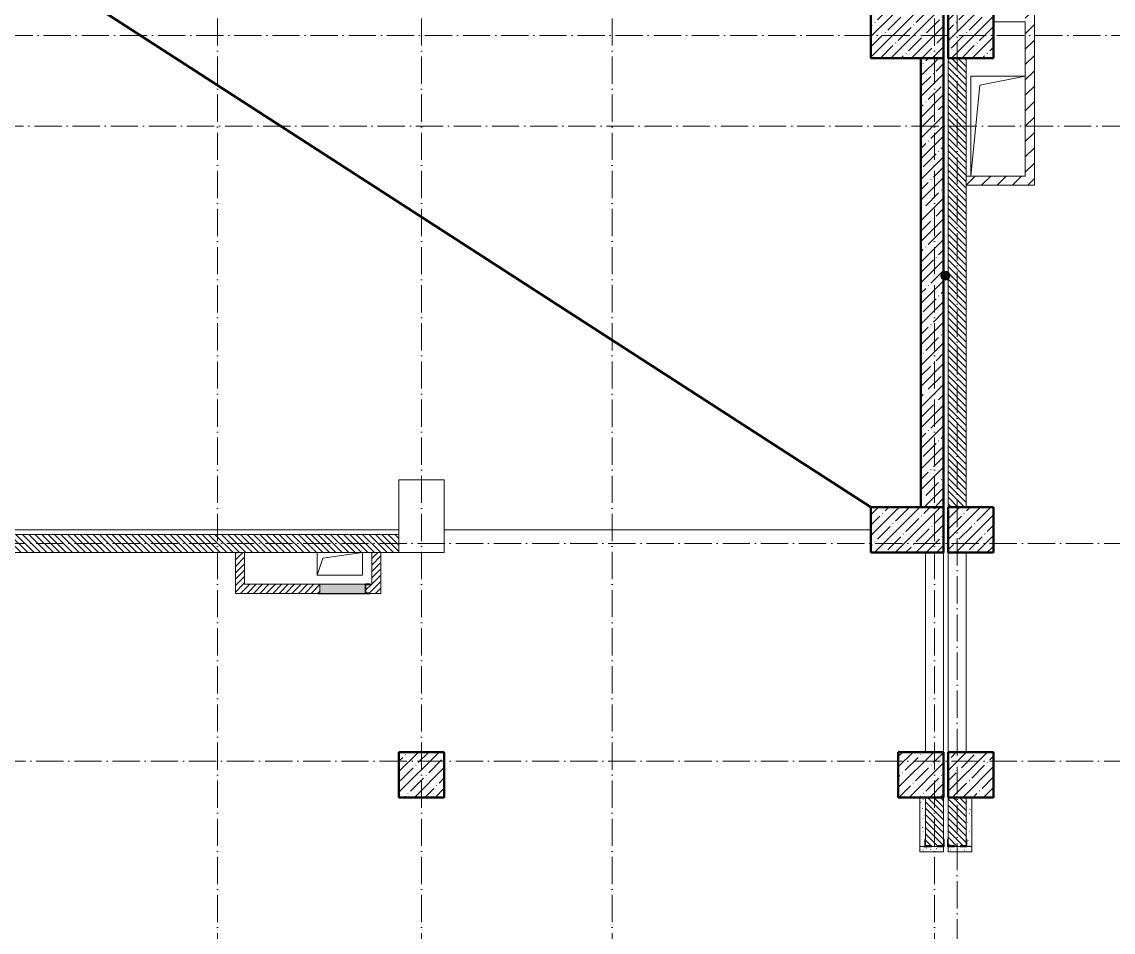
# Model space of a CAD drawing. Header units: millimetres. Extents: x -12989 to 629078, y -109036 to 555275.
# Drawn here: x 588056 to 600078, y -24820 to -14785 of the extents above; entities that cross this region are included whole.
import ezdxf

# ---------------------------------------------------------------- set-up
doc = ezdxf.new("R2010")
doc.units = ezdxf.units.MM
doc.linetypes.add('50_200_ШТРИХ_1Т_ш5_п1_п1_', pattern=[700, 500, -100, 0, -100])
for name, color, linetype, lineweight in [('A-DETL-____-OTLN-1', 7, 'Continuous', 50), ('A-FLOR-____-OTLN', 7, 'Continuous', 9), ('A-GENM-____-MCUT', 7, 'Continuous', 25), ('A-GENM-____-OTLN', 7, 'Continuous', 9), ('A-GENM-____-OTLN-1', 7, 'Continuous', 25), ('A-GLAZ-____-OTLN', 7, 'Continuous', 9), ('A-WALL-____-MCUT', 7, 'Continuous', 13), ('A-WALL-____-MCUT-2', 7, 'Continuous', 50), ('A-WALL-____-PATT-1', 7, 'Continuous', 9), ('A-WALL-FNSH-MCUT-1', 7, 'Continuous', 9), ('G-____-____-TEXT', 7, 'Continuous', 9), ('I-WALL-____-OTLN', 7, 'Continuous', 9), ('S-COLS-____-MCUT', 7, 'Continuous', 50), ('S-COLS-____-OTLN', 7, 'Continuous', 9), ('S-GRID-____-OTLN-1', 7, '50_200_ШТРИХ_1Т_ш5_п1_п1_', 9)]:
    doc.layers.add(name, color=color, linetype=linetype, lineweight=lineweight)
doc.layers.add('A-GLAZ-____-OTLN-1', color=7, linetype='Continuous', lineweight=9, true_color=0xc0c0c0)
doc.layers.add('A-WALL-____-PATT-2', color=7, linetype='Continuous', lineweight=9, true_color=0x787878)
pattern_1 = [(45, (523510.01, -90515.614), (-35.35534, 35.35534), [])]
pattern_2 = [(45, (523510.01, -90515.61), (-84.85281, 84.85281), [])]
pattern_3 = [(135, (523510.01, -90515.614), (-35.35534, -35.35534), [])]
pattern_4 = [(0, (523510.01, -90515.614), (203.2, 50.8), [3.353, -149.047, 3.353, -149.047, -812.8]), (0, (523510.01, -90515.614), (203.2, 50.8), [-304.8, 3.353, -301.447, 3.353, -149.047, -355.6]), (0, (523510.01, -90515.614), (203.2, 50.8), [-762, 3.353, -98.247, 3.353, -250.647]), (120, (523586.21, -90490.214), (-145.59409, 150.576362), [3.353, -149.047, 3.353, -149.047, -812.8]), (120, (523586.21, -90490.214), (-145.59409, 150.576362), [-304.8, 3.353, -301.447, 3.353, -149.047, -355.6]), (120, (523586.21, -90490.214), (-145.59409, 150.576362), [-762, 3.353, -98.247, 3.353, -250.647]), (240, (523611.61, -90388.614), (-57.60591, -201.376362), [3.353, -149.047, 3.353, -149.047, -812.8]), (240, (523611.61, -90388.614), (-57.60591, -201.376362), [-304.8, 3.353, -301.447, 3.353, -149.047, -355.6]), (240, (523611.61, -90388.614), (-57.60591, -201.376362), [-762, 3.353, -98.247, 3.353, -250.647])]

# ---------------------------------------------------------------- blocks, each defined once
blk = doc.blocks.new('BSC_Колонна _Прямоугольная - 500х800-V83-АР1_План отверстий 3 этажа в осях 1-64_Ю-ЯЯ')
at = {"layer": 'S-COLS-____-OTLN'}
h = blk.add_hatch(dxfattribs=at)
h.set_pattern_fill('FP_91', color=256, style=0, pattern_type=2)
h.set_pattern_definition([(315, (-75581.04, 74300), (114.04925, 114.04925), []), (315, (-75581.04, 74185.95), (114.04925, 114.04925), [201.613, -40.323, 3.353, -36.97])])
h.paths.add_polyline_path([(-250, 400), (-250, -400), (250, -400), (250, 400)], flags=0)
at = {"layer": 'S-COLS-____-MCUT'}
for p, q in [((250, 400), (-250, 400)), ((-250, 400), (-250, -400)), ((250, -400), (250, 400)), ((-250, -400), (250, -400))]:
    blk.add_line(p, q, dxfattribs=at)
blk = doc.blocks.new('BSC_Колонна _Прямоугольная - 500х800-V84-АР1_План отверстий 3 этажа в осях 1-64_Ю-ЯЯ')
at = {"layer": 'S-COLS-____-OTLN'}
h = blk.add_hatch(dxfattribs=at)
h.set_pattern_fill('FP_92', color=256, style=0, pattern_type=2)
h.set_pattern_definition([(315, (-70131.04, 74300), (114.04925, 114.04925), []), (315, (-70131.04, 74185.95), (114.04925, 114.04925), [201.613, -40.323, 3.353, -36.97])])
h.paths.add_polyline_path([(-250, -400), (250, -400), (250, 400), (-250, 400), (-250, 81)], flags=0)
at = {"layer": 'S-COLS-____-MCUT'}
for p, q in [((250, 400), (-250, 400)), ((-250, 400), (-250, -400)), ((250, -400), (250, 400)), ((-250, -400), (250, -400))]:
    blk.add_line(p, q, dxfattribs=at)
blk = doc.blocks.new('BSC_Колонна _Прямоугольная - 500х800-V88-АР1_План отверстий 3 этажа в осях 1-64_Ю-ЯЯ')
at = {"layer": 'S-COLS-____-OTLN'}
for p, q in [((-250, 400), (250, 400)), ((-250, -400), (-250, 400)), ((250, 200), (250, -400)), ((250, -400), (-250, -400))]:
    blk.add_line(p, q, dxfattribs=at)
blk = doc.blocks.new('BSC_Колонна _Прямоугольная - 500х500-V93-АР1_План отверстий 3 этажа в осях 1-64_Ю-ЯЯ')
at = {"layer": 'S-COLS-____-OTLN'}
h = blk.add_hatch(dxfattribs=at)
h.set_pattern_fill('FP_98', color=256, style=0, pattern_type=2)
h.set_pattern_definition([(45, (-75000, -75581.04), (-114.04925, 114.04925), []), (45, (-74885.95, -75581.04), (-114.04925, 114.04925), [201.613, -40.323, 3.353, -36.97])])
h.paths.add_polyline_path([(-250, -250), (250, -250), (250, 250), (-250, 250)], flags=0)
at = {"layer": 'S-COLS-____-MCUT'}
for p, q in [((250, 250), (-250, 250)), ((-250, 250), (-250, -250)), ((250, -250), (250, 250)), ((-250, -250), (250, -250))]:
    blk.add_line(p, q, dxfattribs=at)
blk = doc.blocks.new('BSC_Колонна _Прямоугольная - 500х500-V94-АР1_План отверстий 3 этажа в осях 1-64_Ю-ЯЯ')
at = {"layer": 'S-COLS-____-OTLN'}
h = blk.add_hatch(dxfattribs=at)
h.set_pattern_fill('FP_99', color=256, style=0, pattern_type=2)
h.set_pattern_definition([(45, (-75000, -70131.04), (-114.04925, 114.04925), []), (45, (-74885.95, -70131.04), (-114.04925, 114.04925), [201.613, -40.323, 3.353, -36.97])])
h.paths.add_polyline_path([(-250, -250), (250, -250), (250, 250), (-250, 250), (-250, 8)], flags=0)
at = {"layer": 'S-COLS-____-MCUT'}
for p, q in [((250, 250), (-250, 250)), ((-250, 250), (-250, -250)), ((250, -250), (250, 250)), ((-250, -250), (250, -250))]:
    blk.add_line(p, q, dxfattribs=at)
blk = doc.blocks.new('BSC_Колонна _Прямоугольная - 500х500-V143-АР1_План отверстий 3 этажа в осях 1-64_Ю-ЯЯ')
at = {"layer": 'S-COLS-____-OTLN'}
h = blk.add_hatch(dxfattribs=at)
h.set_pattern_fill('FP_148', color=256, style=0, pattern_type=2)
h.set_pattern_definition([(45, (-75000, -67431.04), (-114.04925, 114.04925), []), (45, (-74885.95, -67431.04), (-114.04925, 114.04925), [201.613, -40.323, 3.353, -36.97])])
h.paths.add_polyline_path([(-250, -250), (250, -250), (250, 250), (-250, 250)], flags=0)
at = {"layer": 'S-COLS-____-MCUT'}
for p, q in [((250, 250), (-250, 250)), ((-250, 250), (-250, -250)), ((250, -250), (250, 250)), ((-250, -250), (250, -250))]:
    blk.add_line(p, q, dxfattribs=at)
blk = doc.blocks.new('BSC_Колонна _Прямоугольная - 500х500-V144-АР1_План отверстий 3 этажа в осях 1-64_Ю-ЯЯ')
at = {"layer": 'S-COLS-____-OTLN'}
h = blk.add_hatch(dxfattribs=at)
h.set_pattern_fill('FP_149', color=256, style=0, pattern_type=2)
h.set_pattern_definition([(45, (-74450, -67431.04), (-114.04925, 114.04925), []), (45, (-74335.95, -67431.04), (-114.04925, 114.04925), [201.613, -40.323, 3.353, -36.97])])
h.paths.add_polyline_path([(-250, -250), (250, -250), (250, 250), (-250, 250)], flags=0)
at = {"layer": 'S-COLS-____-MCUT'}
for p, q in [((250, 250), (-250, 250)), ((-250, 250), (-250, -250)), ((250, -250), (250, 250)), ((-250, -250), (250, -250))]:
    blk.add_line(p, q, dxfattribs=at)
blk = doc.blocks.new('BSC_Колонна _Прямоугольная - 500х500-V145-АР1_План отверстий 3 этажа в осях 1-64_Ю-ЯЯ')
at = {"layer": 'S-COLS-____-OTLN'}
h = blk.add_hatch(dxfattribs=at)
h.set_pattern_fill('FP_150', color=256, style=0, pattern_type=2)
h.set_pattern_definition([(45, (-68950, -67431.04), (-114.04925, 114.04925), []), (45, (-68835.95, -67431.04), (-114.04925, 114.04925), [201.613, -40.323, 3.353, -36.97])])
h.paths.add_polyline_path([(-250, -250), (250, -250), (250, 250), (-250, 250)], flags=0)
at = {"layer": 'S-COLS-____-MCUT'}
for p, q in [((250, 250), (-250, 250)), ((-250, 250), (-250, -250)), ((250, -250), (250, 250)), ((-250, -250), (250, -250))]:
    blk.add_line(p, q, dxfattribs=at)
blk = doc.blocks.new('Фахверк_СКБ_Уголок - 200_3550-28267367-АР1_План отверстий 3 этажа в осях 1-64_Ю-ЯЯ')
at = {"layer": 'A-GENM-____-MCUT'}
for p, q in [((200, 156), (125, 156)), ((125, 156), (125, 81)), ((131, 81), (131, 150)), ((131, 150), (200, 150)), ((200, 150), (200, 156)), ((125, 81), (131, 81)), ((131, 19), (125, 19)), ((125, 19), (125, -56)), ((131, -50), (131, 19)), ((125, -56), (200, -56)), ((200, -50), (131, -50)), ((200, -56), (200, -50))]:
    blk.add_line(p, q, dxfattribs=at)
blk = doc.blocks.new('АР_Перемычка - АР_Перемычка-28734073-АР1_План отверстий 3 этажа в осях 1-64_Ю-ЯЯ')
at = {"layer": 'A-GENM-____-OTLN'}
blk.add_line((0, -100), (9, -100), dxfattribs=at)
blk = doc.blocks.new('AR_Отверстие Ниша - Лючок-32403493-АР1_План отверстий 3 этажа в осях 1-64_Ю-ЯЯ')
at = {"layer": 'A-GLAZ-____-OTLN'}
blk.add_hatch(color=256, dxfattribs=at).paths.add_polyline_path([(-250, 50), (-250, -50), (250, -50), (250, 50)], flags=0)
for p, q in [((-250, 50), (250, 50)), ((250, 50), (250, -50)), ((250, -50), (-250, -50))]:
    blk.add_line(p, q, dxfattribs=at)
blk = doc.blocks.new('Л_Общий_Лючок - Лючок-29753606-АР1_План отверстий 3 этажа в осях 1-64_Ю-ЯЯ')
at = {"layer": 'A-GLAZ-____-OTLN-1'}
blk.add_hatch(color=256, dxfattribs=at).paths.add_polyline_path([(-24, -6), (524, -6), (524, 0), (-24, 0)], flags=0)
at = {"layer": 'A-GLAZ-____-OTLN'}
for p, q in [((-24, 0), (-24, -6)), ((524, 0), (524, -6)), ((-24, -6), (524, -6))]:
    blk.add_line(p, q, dxfattribs=at)
blk = doc.blocks.new('154_Фахверк_СКБ_Швеллер - Тип_100_3960_зеркало-29769493-АР1_План отверстий 3 этажа в осях 1-64_Ю-ЯЯ')
at = {"layer": 'A-GENM-____-MCUT'}
for p, q in [((175, 50), (125, 50)), ((125, 50), (125, -50)), ((128, 47), (175, 47)), ((128, -47), (128, 47)), ((175, 47), (175, 50)), ((125, -50), (175, -50)), ((175, -47), (128, -47)), ((175, -50), (175, -47))]:
    blk.add_line(p, q, dxfattribs=at)
blk = doc.blocks.new('AR_Отверстие прямоугольное _в плите_ - AR_Отверстие прямоугольное _в плите_-30459257-АР1_План отверстий 3 этажа в осях 1-64_Ю-ЯЯ')
at = {"layer": 'A-GENM-____-OTLN'}
for p, q in [((250, 125), (-250, 125)), ((-250, 125), (-250, -125)), ((-188, 63), (250, 125)), ((250, -125), (250, 125)), ((-250, -125), (-188, 63)), ((-250, -125), (250, -125))]:
    blk.add_line(p, q, dxfattribs=at)
blk = doc.blocks.new('AR_Отверстие прямоугольное _в плите_ - AR_Отверстие прямоугольное _в плите_-V200-АР1_План отверстий 3 этажа в осях 1-64_Ю-ЯЯ')
at = {"layer": 'A-GENM-____-OTLN'}
for p, q in [((300, 550), (-300, 550)), ((-300, 550), (-300, -550)), ((-200, 450), (300, 550)), ((-300, -550), (-200, 450))]:
    blk.add_line(p, q, dxfattribs=at)
blk = doc.blocks.new('АР_Перемычка - АР_Перемычка-35279778-АР1_План отверстий 3 этажа в осях 1-64_Ю-ЯЯ')
at = {"layer": 'A-GENM-____-OTLN'}
blk.add_line((0, -100), (9, -100), dxfattribs=at)
blk = doc.blocks.new('3эт')
at = {"layer": 'S-GRID-____-OTLN-1', "color": 251, "ltscale": 0.6, "true_color": 0x636466}
for p, q in [((350470.7, 4029.4), (350470.7, -33971.9)), ((352720.7, 4029.4), (352720.7, -33971.9)), ((354820.7, 4029.4), (354820.7, -46882.4)), ((358370.7, 4029.4), (358370.7, -46592.2)), ((358620.7, 3761.2), (358620.7, -46882.4)), ((333012.7, -11282.4), (387845.1, -11282.4)), ((318208.2, -12282.4), (387845.1, -12282.4)), ((387845.1, -16882.4), (333012.7, -16882.4)), ((387845.1, -19282.4), (279101.9, -19282.4))]:
    blk.add_line(p, q, dxfattribs=at)

msp = doc.modelspace()

# ---------------------------------------------------------------- hatches: boundary and pattern name
at = {"layer": 'A-WALL-____-PATT-1'}
h = msp.add_hatch(dxfattribs=at)
h.set_pattern_fill('FP_7', color=256, style=0, pattern_type=2)
h.set_pattern_definition(pattern_2)
h.paths.add_polyline_path([(599210.0077, -16584.5723), (599210.0077, -14684.5723), (599110.0077, -14684.5723), (599110.0077, -16584.5723)], flags=0)
h = msp.add_hatch(dxfattribs=at)
h.set_pattern_fill('FP_12', color=256, style=0, pattern_type=2)
h.set_pattern_definition([(45, (523510, -90515.61), (-114.04925, 114.04925), []), (45, (523624.06, -90515.61), (-114.04925, 114.04925), [201.612, -40.322, 3.353, -36.97])])
h.paths.add_polyline_path([(598210.0077, -20134.5723), (598210.0077, -15184.5723), (597960.0077, -15184.5723), (597960.0077, -20134.5723)], flags=0)
h = msp.add_hatch(dxfattribs=at)
h.set_pattern_fill('FP_9', color=256, style=0, pattern_type=2)
h.set_pattern_definition(pattern_3)
h.paths.add_polyline_path([(598460.0077, -20134.5723), (598460.0077, -15184.5723), (598260.0077, -15184.5723), (598260.0077, -20134.5723)], flags=0)
h = msp.add_hatch(dxfattribs=at)
h.set_pattern_fill('FP_7', color=256, style=0, pattern_type=2)
h.set_pattern_definition(pattern_2)
h.paths.add_polyline_path([(599110.0077, -16584.5723), (599110.0077, -16484.5723), (598460.0077, -16484.5723), (598460.0077, -16584.5723)], flags=0)
h = msp.add_hatch(dxfattribs=at)
h.set_pattern_fill('FP_9', color=256, style=0, pattern_type=2)
h.set_pattern_definition(pattern_3)
h.paths.add_polyline_path([(592210.0077, -20634.5723), (592210.0077, -20434.5723), (586760.0077, -20434.5723), (586760.0077, -20634.5723), (590659.6247, -20634.5723)], flags=0)
h = msp.add_hatch(dxfattribs=at)
h.set_pattern_fill('FP_8', color=256, style=0, pattern_type=2)
h.set_pattern_definition(pattern_1)
h.paths.add_polyline_path([(590510.0077, -20984.5723), (590510.0077, -20634.5723), (590410.0077, -20634.5723), (590410.0077, -20984.5723)], flags=0)
h = msp.add_hatch(dxfattribs=at)
h.set_pattern_fill('FP_8', color=256, style=0, pattern_type=2)
h.set_pattern_definition(pattern_1)
h.paths.add_polyline_path([(592010.0077, -21084.5723), (592010.0077, -20634.5723), (591910.0077, -20634.5723), (591910.0077, -21084.5723)], flags=0)
h = msp.add_hatch(dxfattribs=at)
h.set_pattern_fill('FP_8', color=256, style=0, pattern_type=2)
h.set_pattern_definition(pattern_1)
h.paths.add_polyline_path([(591890.0077, -21084.5723), (591910.0077, -21084.5723), (591910.0077, -20984.5723), (591890.0077, -20984.5723), (591890.0077, -20987.5723), (591843.0077, -20987.5723), (591843.0077, -21081.5723), (591890.0077, -21081.5723), (591890.0077, -21083.1437)], flags=0)
h.paths.add_polyline_path([(591340.0077, -21084.5723), (591340.0077, -20984.5723), (590410.0077, -20984.5723), (590410.0077, -21084.5723), (590659.6247, -21084.5723)], flags=0)
h = msp.add_hatch(dxfattribs=at)
h.set_pattern_fill('FP_9', color=256, style=0, pattern_type=2)
h.set_pattern_definition(pattern_3)
h.paths.add_polyline_path([(598210.0077, -27334.5723), (598210.0077, -26100.5723), (598141.0077, -26100.5723), (598141.0077, -26094.5723), (598079.0077, -26094.5723), (598079.0077, -26100.5723), (598010.0077, -26100.5723), (598010.0077, -27334.5723)], flags=0)
h.paths.add_polyline_path([(598141.0077, -23874.5723), (598141.0077, -23868.5723), (598210.0077, -23868.5723), (598210.0077, -23334.5723), (598010.0077, -23334.5723), (598010.0077, -23868.5723), (598079.0077, -23868.5723), (598079.0077, -23874.5723)], flags=0)
h = msp.add_hatch(dxfattribs=at)
h.set_pattern_fill('FP_9', color=256, style=0, pattern_type=2)
h.set_pattern_definition(pattern_3)
h.paths.add_polyline_path([(598460.0077, -27134.5723), (598460.0077, -26100.5723), (598391.0077, -26100.5723), (598391.0077, -26094.5723), (598329.0077, -26094.5723), (598329.0077, -26100.5723), (598260.0077, -26100.5723), (598260.0077, -27134.5723)], flags=0)
h.paths.add_polyline_path([(598391.0077, -23874.5723), (598391.0077, -23868.5723), (598460.0077, -23868.5723), (598460.0077, -23334.5723), (598260.0077, -23334.5723), (598260.0077, -23868.5723), (598329.0077, -23868.5723), (598329.0077, -23874.5723)], flags=0)
at = {"layer": 'A-WALL-____-PATT-2'}
h = msp.add_hatch(dxfattribs=at)
h.set_pattern_fill('FP_156', color=256, style=0, pattern_type=2)
h.set_pattern_definition(pattern_4)
h.paths.add_polyline_path([(598010.0077, -27334.5723), (598010.0077, -26169.5723), (598004.0077, -26169.5723), (598004.0077, -26094.5723), (597950.0077, -26094.5723), (597950.0077, -27334.5723)], flags=0)
h.paths.add_polyline_path([(598004.0077, -23874.5723), (598004.0077, -23799.5723), (598010.0077, -23799.5723), (598010.0077, -23334.5723), (597950.0077, -23334.5723), (597950.0077, -23874.5723)], flags=0)
h = msp.add_hatch(dxfattribs=at)
h.set_pattern_fill('FP_156', color=256, style=0, pattern_type=2)
h.set_pattern_definition(pattern_4)
h.paths.add_polyline_path([(598520.0077, -27134.5723), (598520.0077, -26094.5723), (598466.0077, -26094.5723), (598466.0077, -26169.5723), (598460.0077, -26169.5723), (598460.0077, -27134.5723)], flags=0)
h.paths.add_polyline_path([(598520.0077, -23874.5723), (598520.0077, -23334.5723), (598460.0077, -23334.5723), (598460.0077, -23799.5723), (598466.0077, -23799.5723), (598466.0077, -23874.5723)], flags=0)
h = msp.add_hatch(dxfattribs=at)
h.set_pattern_fill('FP_156', color=256, style=0, pattern_type=2)
h.set_pattern_definition(pattern_4)
h.paths.add_polyline_path([(598010.0077, -23934.5723), (598210.0077, -23934.5723), (598210.0077, -23874.5723), (597950.0077, -23874.5723), (597950.0077, -23934.5723), (598004.0077, -23934.5723)], flags=0)
h = msp.add_hatch(dxfattribs=at)
h.set_pattern_fill('FP_156', color=256, style=0, pattern_type=2)
h.set_pattern_definition(pattern_4)
h.paths.add_polyline_path([(598466.0077, -23934.5723), (598520.0077, -23934.5723), (598520.0077, -23874.5723), (598260.0077, -23874.5723), (598260.0077, -23934.5723), (598460.0077, -23934.5723)], flags=0)
at = {"layer": 'G-____-____-TEXT'}
h = msp.add_hatch(color=256, dxfattribs=at)
edge = h.paths.add_edge_path(flags=0)
edge.add_arc((598230.5179, -17583.2734), 50, 0, 360)

# ---------------------------------------------------------------- linework, layer by layer
at = {"layer": 'A-DETL-____-OTLN-1'}
msp.add_line((574510.0077, -5334.5723), (597410.0077, -20134.5723), dxfattribs=at)
at = {"layer": 'A-FLOR-____-OTLN'}
for p, q in [((598510.0077, -15384.5723), (599110.0077, -15384.5723)), ((598510.0077, -16484.5723), (598510.0077, -15384.5723)), ((592210.0077, -20384.5723), (586760.0077, -20384.5723)), ((597410.0077, -20384.5723), (592710.0077, -20384.5723)), ((591310.0077, -20634.9198), (591810.0077, -20634.9198)), ((591310.0077, -20884.9198), (591310.0077, -20634.9198)), ((591810.0077, -20634.9198), (591810.0077, -20884.9198)), ((591810.0077, -20884.9198), (591310.0077, -20884.9198))]:
    msp.add_line(p, q, dxfattribs=at)
at = {"layer": 'A-WALL-____-MCUT'}
for p, q in [((598260.0077, -15184.5723), (598260.0077, -20134.5723)), ((598460.0077, -20134.5723), (598460.0077, -15184.5723)), ((592210.0077, -20434.5723), (586760.0077, -20434.5723)), ((592210.0077, -20634.5723), (592210.0077, -20434.5723)), ((586760.0077, -20634.5723), (592210.0077, -20634.5723)), ((598010.0077, -23334.5723), (598010.0077, -23799.5723)), ((598210.0077, -23799.5723), (598210.0077, -23334.5723)), ((598260.0077, -23334.5723), (598260.0077, -23799.5723)), ((598460.0077, -23334.5723), (598460.0077, -23799.5723)), ((598079.0077, -23874.5723), (598141.0077, -23874.5723)), ((598329.0077, -23874.5723), (598391.0077, -23874.5723))]:
    msp.add_line(p, q, dxfattribs=at)
at = {"layer": 'A-WALL-____-MCUT-2'}
for p, q in [((597960.0077, -15184.5723), (597960.0077, -20134.5723)), ((598210.0077, -20134.5723), (598210.0077, -15184.5723))]:
    msp.add_line(p, q, dxfattribs=at)
at = {"layer": 'A-WALL-FNSH-MCUT-1'}
for p, q in [((598760.0077, -14784.5723), (599110.0077, -14784.5723)), ((599110.0077, -14784.5723), (599110.0077, -16484.5723)), ((599210.0077, -16584.5723), (599210.0077, -14684.5723)), ((599110.0077, -16484.5723), (598460.0077, -16484.5723)), ((598460.0077, -16584.5723), (599210.0077, -16584.5723)), ((590410.0077, -20634.5723), (590410.0077, -21084.5723)), ((590510.0077, -20984.5723), (590510.0077, -20634.5723)), ((591910.0077, -20634.5723), (591910.0077, -20984.5723)), ((592010.0077, -21084.5723), (592010.0077, -20634.5723)), ((591340.0077, -20984.5723), (590510.0077, -20984.5723)), ((591910.0077, -20984.5723), (591890.0077, -20984.5723)), ((590410.0077, -21084.5723), (591340.0077, -21084.5723)), ((591890.0077, -21084.5723), (592010.0077, -21084.5723)), ((597950.0077, -23334.5723), (597950.0077, -23934.5723)), ((598520.0077, -23874.5723), (598520.0077, -23334.5723)), ((597950.0077, -23874.5723), (598004.0077, -23874.5723)), ((598210.0077, -23934.5723), (598210.0077, -23874.5723)), ((598260.0077, -23874.5723), (598260.0077, -23934.5723)), ((598391.0077, -23874.5723), (598329.0077, -23874.5723)), ((598466.0077, -23874.5723), (598520.0077, -23874.5723)), ((598520.0077, -23874.5723), (598466.0077, -23874.5723)), ((598520.0077, -23934.5723), (598520.0077, -23874.5723)), ((597950.0077, -23934.5723), (598210.0077, -23934.5723)), ((598260.0077, -23934.5723), (598520.0077, -23934.5723))]:
    msp.add_line(p, q, dxfattribs=at)
at = {"layer": 'G-____-____-TEXT'}
msp.add_circle((598230.5179, -17583.2734), 50, dxfattribs=at)
at = {"layer": 'I-WALL-____-OTLN'}
for p, q in [((598010.0077, -22834.5723), (598010.0077, -20634.5723)), ((598210.0077, -20634.5723), (598210.0077, -22834.5723)), ((598260.0077, -22834.5723), (598260.0077, -20634.5723)), ((598460.0077, -20634.5723), (598460.0077, -22834.5723))]:
    msp.add_line(p, q, dxfattribs=at)

# ---------------------------------------------------------------- block references
msp.add_blockref('3эт', (239739.3002, -3652.1582))
at = {"layer": 'A-GENM-____-OTLN'}
for name, p in [('AR_Отверстие прямоугольное _в плите_ - AR_Отверстие прямоугольное _в плите_-V200-АР1_План отверстий 3 этажа в осях 1-64_Ю-ЯЯ', (598810.0077, -15934.5723)), ('AR_Отверстие прямоугольное _в плите_ - AR_Отверстие прямоугольное _в плите_-30459257-АР1_План отверстий 3 этажа в осях 1-64_Ю-ЯЯ', (591560.0077, -20759.9198)), ('АР_Перемычка - АР_Перемычка-35279778-АР1_План отверстий 3 этажа в осях 1-64_Ю-ЯЯ', (598760.0077, -23234.5723))]:
    msp.add_blockref(name, p, dxfattribs=at)
at = {"layer": 'A-GENM-____-OTLN', "rotation": 89.9999999999999}
for p in [(598110.0077, -22834.5723), (598360.0077, -22834.5723)]:
    msp.add_blockref('АР_Перемычка - АР_Перемычка-28734073-АР1_План отверстий 3 этажа в осях 1-64_Ю-ЯЯ', p, dxfattribs=at)
at = {"layer": 'A-GENM-____-OTLN-1'}
msp.add_blockref('154_Фахверк_СКБ_Швеллер - Тип_100_3960_зеркало-29769493-АР1_План отверстий 3 этажа в осях 1-64_Ю-ЯЯ', (591715.0077, -21034.5723), dxfattribs=at)
for p, rotation in [((598160.0077, -23999.5723), 89.99999999999986), ((598410.0077, -23999.5723), 90)]:
    msp.add_blockref('Фахверк_СКБ_Уголок - 200_3550-28267367-АР1_План отверстий 3 этажа в осях 1-64_Ю-ЯЯ', p, dxfattribs=dict(at, rotation=rotation))
at = {"layer": 'A-GLAZ-____-OTLN', "rotation": 180}
msp.add_blockref('AR_Отверстие Ниша - Лючок-32403493-АР1_План отверстий 3 этажа в осях 1-64_Ю-ЯЯ', (591590.0077, -21034.5723), dxfattribs=at)
at = {"layer": 'A-GLAZ-____-OTLN'}
msp.add_blockref('Л_Общий_Лючок - Лючок-29753606-АР1_План отверстий 3 этажа в осях 1-64_Ю-ЯЯ', (591340.0077, -21084.5723), dxfattribs=at)
at = {"layer": 'S-COLS-____-OTLN'}
for name, p, rotation in [('BSC_Колонна _Прямоугольная - 500х800-V83-АР1_План отверстий 3 этажа в осях 1-64_Ю-ЯЯ', (597810.0077, -14934.5723), 89.9999999999999), ('BSC_Колонна _Прямоугольная - 500х800-V88-АР1_План отверстий 3 этажа в осях 1-64_Ю-ЯЯ', (592460.0077, -20234.5723), 180), ('BSC_Колонна _Прямоугольная - 500х800-V84-АР1_План отверстий 3 этажа в осях 1-64_Ю-ЯЯ', (597810.0077, -20384.5723), 89.9999999999999)]:
    msp.add_blockref(name, p, dxfattribs=dict(at, rotation=rotation))
for name, p in [('BSC_Колонна _Прямоугольная - 500х500-V93-АР1_План отверстий 3 этажа в осях 1-64_Ю-ЯЯ', (598510.0077, -14934.5723)), ('BSC_Колонна _Прямоугольная - 500х500-V94-АР1_План отверстий 3 этажа в осях 1-64_Ю-ЯЯ', (598510.0077, -20384.5723)), ('BSC_Колонна _Прямоугольная - 500х500-V145-АР1_План отверстий 3 этажа в осях 1-64_Ю-ЯЯ', (592460.0077, -23084.5723)), ('BSC_Колонна _Прямоугольная - 500х500-V144-АР1_План отверстий 3 этажа в осях 1-64_Ю-ЯЯ', (597960.0077, -23084.5723)), ('BSC_Колонна _Прямоугольная - 500х500-V143-АР1_План отверстий 3 этажа в осях 1-64_Ю-ЯЯ', (598510.0077, -23084.5723))]:
    msp.add_blockref(name, p, dxfattribs=at)

doc.saveas('drawing.dxf')
